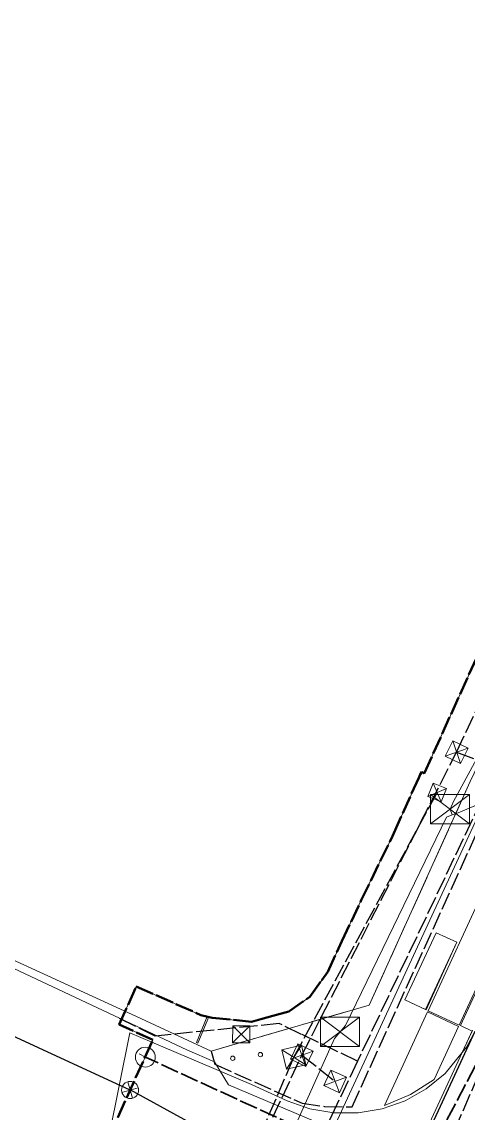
# Model space of a CAD drawing. Header units: metres. Extents: x 105014 to 106600, y 111320 to 118425.
# Drawn here: x 105518.1 to 105549.5, y 113638 to 113714.6 of the extents above; entities that cross this region are included whole.
import ezdxf

# ---------------------------------------------------------------- set-up
doc = ezdxf.new("R2010")
doc.units = ezdxf.units.M
doc.linetypes.add('DASHDOT', pattern=[3.556, 2.54, -0.508, 0, -0.508])
doc.linetypes.add('DASHED', pattern=[1.524, 1.27, -0.254])
for name, color, linetype, lineweight in [('00-BASE-LIMITE', 7, 'DASHED', 50), ('00-BASE-UE', 42, 'DASHED', 25), ('10-PAV-BOCACALLE', 9, 'CONTINUOUS', 13), ('10-PAV-CALZADA-MIXTA', 8, 'CONTINUOUS', 30), ('10-PAV-CICLORUTA', 76, 'CONTINUOUS', 18), ('10-PAV-SARDINEL', 252, 'CONTINUOUS', 13), ('20-EP-ZONA-DURA', 253, 'CONTINUOUS', 13), ('20-EP-ZONA-VERDE', 84, 'CONTINUOUS', 13), ('30-RED-ENEL-NODOS', 11, 'CONTINUOUS', 13), ('30-RED-ENEL-PROY', 1, 'DASHED', 25), ('30-RED-ETB-CAMARA', 151, 'CONTINUOUS', 13), ('30-RED-ETB-EXIST', 145, 'CONTINUOUS', 13), ('30-RED-MOVISTAR-CAMARA', 141, 'CONTINUOUS', 13), ('30-RED-MOVISTAR-PROY', 4, 'DASHED', 25), ('30-RED-VANTI-EXIST', 52, 'CONTINUOUS', 13), ('30-RED-VANTI-PROY', 2, 'DASHED', 25), ('30-RED-VANTI-RETIRO', 8, 'DASHDOT', 13), ('35-RH-ACUE-MENOR-EXIST', 151, 'CONTINUOUS', 13), ('35-RH-ACUE-MENOR-PROY', 5, 'DASHED', 25), ('35-RH-PLUV-COLECTOR', 96, 'CONTINUOUS', 30), ('35-RH-PLUV-NODOS', 94, 'CONTINUOUS', 13), ('35-RH-SUDS-ZONAS', 92, 'CONTINUOUS', 20), ('36-RH-SAN-COLECTOR-PROY', 6, 'DASHED', 35), ('36-RH-SAN-POZOS', 216, 'CONTINUOUS', 13)]:
    doc.layers.add(name, color=color, linetype=linetype, lineweight=lineweight)

# ---------------------------------------------------------------- blocks, each defined once
blk = doc.blocks.new('CAM_ETB_T_13')
for p, q in [((-1.375, -1.025), (1.375, 1.025)), ((-1.375, 1.025), (1.375, -1.025))]:
    blk.add_line(p, q)
blk.add_lwpolyline([(-1.375, -1.025), (1.375, -1.025), (1.375, 1.025), (-1.375, 1.025)], close=True)
blk = doc.blocks.new('CAJA_ENEL')
for p, q in [((-0.6, -0.6), (0.6, 0.6)), ((-0.6, 0.6), (0.6, -0.6))]:
    blk.add_line(p, q)
blk.add_lwpolyline([(-0.6, -0.6), (0.6, -0.6), (0.6, 0.6), (-0.6, 0.6)], close=True)
blk = doc.blocks.new('POSTE')
blk.add_circle((0, 0), 0.15)
blk = doc.blocks.new('CAM_MOV_CS_276')
for p, q in [((-0.7, -0.7), (0.7, 0.7)), ((-0.7, 0.7), (0.7, -0.7))]:
    blk.add_line(p, q)
blk.add_lwpolyline([(-0.7, -0.7), (0.7, -0.7), (0.7, 0.7), (-0.7, 0.7)], close=True)
blk = doc.blocks.new('CAM_MOV_CS_275')
for p, q in [((-0.5, -0.5), (0.5, 0.5)), ((-0.5, 0.5), (0.5, -0.5))]:
    blk.add_line(p, q)
blk.add_lwpolyline([(-0.5, -0.5), (0.5, -0.5), (0.5, 0.5), (-0.5, 0.5)], close=True)
blk = doc.blocks.new('POZO_SAN')
for p, q in [((-0.5, 0), (0.5, 0)), ((0, -0.5), (0, 0.5))]:
    blk.add_line(p, q)
blk.add_circle((0, 0), 0.7)
blk = doc.blocks.new('POZO_PLUV')
for p, q in [((-0.42, -0.42), (0.42, 0.42)), ((-0.42, 0.42), (0.42, -0.42))]:
    blk.add_line(p, q)
blk.add_circle((0, 0), 0.6)

msp = doc.modelspace()

# ---------------------------------------------------------------- linework, layer by layer
at = {"layer": '00-BASE-LIMITE'}
msp.add_lwpolyline([(105524.2469, 113636.2687), (105527.3419, 113643.1003), (105524.9687, 113644.1753), (105526.1795, 113646.8479), (105530.7223, 113644.8393), (105531.4969, 113644.6531), (105534.2759, 113644.3651), (105534.9161, 113644.5433), (105535.7589, 113644.7779), (105536.8853, 113645.0915), (105538.3743, 113646.1301), (105539.2109, 113647.2961), (105539.6179, 113647.8663), (105540.6055, 113650.0179), (105541.9721, 113652.8937), (105544.1591, 113657.3861), (105544.2641, 113657.6121), (105546.0135, 113661.5005), (105546.1137, 113661.7231), (105546.2203, 113661.9045), (105546.4011, 113661.8071), (105550.0571, 113669.8891)], dxfattribs=at)
at = {"layer": '00-BASE-UE'}
msp.add_lwpolyline([(105524.2469, 113636.2687), (105527.3419, 113643.1003), (105524.9687, 113644.1753), (105526.1795, 113646.8479), (105530.7223, 113644.8393), (105531.4969, 113644.6531), (105534.2759, 113644.3651), (105534.9161, 113644.5433), (105535.7589, 113644.7779), (105536.8853, 113645.0915), (105538.3743, 113646.1301), (105539.2109, 113647.2961), (105539.6179, 113647.8663), (105540.6055, 113650.0179), (105541.9721, 113652.8937), (105544.1591, 113657.3861), (105544.2641, 113657.6121), (105546.0135, 113661.5005), (105546.1137, 113661.7231), (105546.2203, 113661.9045), (105546.4011, 113661.8071), (105550.0571, 113669.8891)], dxfattribs=at)
at = {"layer": '10-PAV-BOCACALLE'}
msp.add_lwpolyline([(105524.2469, 113636.2687), (105525.7191, 113643.5909), (105527.2705, 113642.9321), (105534.2685, 113639.9623), (105536.7695, 113638.8265), (105538.3769, 113638.2547), (105540.0582, 113637.9644), (105541.7643, 113637.9641), (105543.4457, 113638.2539), (105545.0533, 113638.8253), (105546.5403, 113639.6616), (105547.8636, 113640.7386), (105549.3641, 113642.5826), (105549.9753, 113643.7006), (105535.9013, 113613.2831)], dxfattribs=at)
at = {"layer": '10-PAV-CALZADA-MIXTA'}
msp.add_lwpolyline([(105535.9013, 113613.2831), (105549.9753, 113643.7006)], dxfattribs=at)
at = {"layer": '10-PAV-CICLORUTA'}
msp.add_lwpolyline([(105553.0063, 113653.1091), (105548.8551, 113644.1371), (105546.6769, 113645.1451), (105550.8283, 113654.1169)], dxfattribs=at)
msp.add_lwpolyline([(105548.8131, 113644.0465), (105547.0881, 113640.3183), (105545.4245, 113639.2539), (105543.6007, 113638.4963), (105546.6349, 113645.0543), (105548.8131, 113644.0465)], close=True, dxfattribs=at)
at = {"layer": '10-PAV-SARDINEL'}
for points in [[(105535.7198, 113613.3671), (105549.7938, 113643.7846)], [(105549.9753, 113643.7006), (105535.9013, 113613.2831)]]:
    msp.add_lwpolyline(points, dxfattribs=at)
at = {"layer": '20-EP-ZONA-DURA'}
for points in [[(105549.8131, 113645.9695), (105548.9459, 113644.0953), (105549.7621, 113643.7175), (105549.071, 113642.2223), (105547.8636, 113640.7386), (105546.5403, 113639.6616), (105545.0533, 113638.8253), (105543.4457, 113638.2539), (105541.7643, 113637.9641), (105540.0582, 113637.9644), (105538.3769, 113638.2547), (105536.7695, 113638.8265), (105534.2685, 113639.9623), (105527.2705, 113642.9321), (105527.2665, 113642.9338), (105527.3419, 113643.1003), (105524.9687, 113644.1753), (105526.1795, 113646.8479), (105530.7223, 113644.8393), (105531.1645, 113644.733), (105530.4105, 113642.9023), (105530.5027, 113642.8637), (105531.27, 113644.7076), (105531.4969, 113644.6531), (105534.2759, 113644.3651), (105534.9161, 113644.5433), (105535.7589, 113644.7779), (105536.8853, 113645.0915), (105538.3743, 113646.1301), (105539.2109, 113647.2961), (105539.6179, 113647.8663), (105540.6055, 113650.0179), (105541.9721, 113652.8937), (105544.1591, 113657.3861), (105544.2641, 113657.6121), (105546.0135, 113661.5005), (105546.1137, 113661.7231), (105546.2203, 113661.9045), (105546.4011, 113661.8071), (105550.0571, 113669.8891)], [(105550.8283, 113654.1169), (105546.6769, 113645.1451), (105548.8551, 113644.1371), (105553.0063, 113653.1091)]]:
    msp.add_lwpolyline(points, dxfattribs=at)
for points in [[(105548.6793, 113649.9489), (105547.2269, 113650.6201), (105545.0439, 113645.9007), (105546.4952, 113645.2286), (105546.5325, 113645.2113), (105548.6793, 113649.9489)], [(105548.8131, 113644.0465), (105546.6349, 113645.0543), (105543.6007, 113638.4963), (105545.4245, 113639.2539), (105547.0881, 113640.3183), (105548.8131, 113644.0465)]]:
    msp.add_lwpolyline(points, close=True, dxfattribs=at)
at = {"layer": '20-EP-ZONA-VERDE'}
msp.add_lwpolyline([(105549.7621, 113643.7175), (105548.9459, 113644.0953), (105553.0971, 113653.0671)], dxfattribs=at)
for points in [[(105548.6793, 113649.9489), (105546.5325, 113645.2113), (105545.0439, 113645.9007), (105547.2269, 113650.6201), (105548.6793, 113649.9489)], [(105531.2701, 113644.7077), (105530.5027, 113642.8637), (105530.4105, 113642.9023), (105531.1645, 113644.7329), (105531.2701, 113644.7077)]]:
    msp.add_lwpolyline(points, close=True, dxfattribs=at)
at = {"layer": '30-RED-ENEL-PROY'}
for points in [[(105548.6707, 113663.2959), (105557.7951, 113682.6563)], [(105537.8021, 113642.0269), (105548.6707, 113663.2959)], [(105548.6707, 113663.2959), (105553.2957, 113661.5275)], [(105531.2627, 113628.0101), (105537.8021, 113642.0269)], [(105537.8021, 113642.0269), (105540.1427, 113640.1807)]]:
    msp.add_lwpolyline(points, dxfattribs=at)
at = {"layer": '30-RED-ETB-EXIST'}
for points in [[(105548.208, 113659.287), (105548.45, 113659.833), (105574.24, 113707.303), (105574.71, 113707.531), (105574.605, 113707.746)], [(105540.486, 113643.655), (105540.863, 113644.113), (105547.965, 113658.741), (105548.355, 113658.884), (105548.208, 113659.287)], [(105548.208, 113659.287), (105548.355, 113658.884), (105548.771, 113659.037), (105550.004, 113659.544), (105549.95, 113659.542)], [(105532.162, 113625.574), (105532.418, 113626.113), (105540.104, 113643.191), (105540.486, 113643.655)]]:
    msp.add_lwpolyline(points, dxfattribs=at)
at = {"layer": '30-RED-MOVISTAR-PROY'}
for points in [[(105537.2457, 113641.8771), (105547.3027, 113660.4629)], [(105531.2595, 113628.0059), (105537.2457, 113641.8771)]]:
    msp.add_lwpolyline(points, dxfattribs=at)
at = {"layer": '30-RED-VANTI-EXIST'}
for points in [[(105531.4447, 113642.3125), (105542.5379, 113645.5413), (105549.6323, 113661.2385), (105558.1269, 113678.9291), (105562.2509, 113687.3605), (105563.5529, 113689.3089), (105573.7895, 113710.2779)], [(105506.1215, 113653.9289), (105526.2057, 113644.7301)], [(105526.2057, 113644.7301), (105531.4447, 113642.3125)]]:
    msp.add_lwpolyline(points, dxfattribs=at)
at = {"layer": '30-RED-VANTI-PROY'}
for points in [[(105531.4447, 113642.3125), (105531.6853, 113641.3857), (105537.8173, 113638.6529), (105539.3921, 113638.4233), (105541.3365, 113638.3957), (105553.4135, 113664.8939), (105560.4927, 113679.5345), (105564.2317, 113686.4679), (105565.3581, 113687.8193), (105571.2353, 113698.0883), (105573.5379, 113701.3579), (105575.3664, 113703.7362)], [(105430.8503, 113445.2311), (105460.6313, 113487.9779), (105464.4493, 113493.9303), (105492.3233, 113533.6531), (105494.0397, 113537.1911), (105506.3939, 113555.7393), (105510.1557, 113561.0249), (105511.4993, 113563.2617), (105513.3459, 113567.0463), (105516.4725, 113572.5449), (105520.2381, 113579.6281), (105524.0165, 113587.2797), (105525.3595, 113589.4459), (105527.1071, 113593.1203), (105529.2391, 113598.2497), (105534.2291, 113609.1153), (105538.9769, 113619.1077), (105546.7089, 113632.5309), (105560.9165, 113665.4169), (105568.3634, 113679.7348), (105576.3435, 113693.7625), (105578.5697, 113697.4163), (105580.7203, 113701.523)]]:
    msp.add_lwpolyline(points, dxfattribs=at)
at = {"layer": '30-RED-VANTI-RETIRO'}
msp.add_lwpolyline([(105531.4447, 113642.3125), (105542.5379, 113645.5413), (105549.6323, 113661.2385), (105558.1269, 113678.9291), (105562.2509, 113687.3605), (105563.5529, 113689.3089), (105573.7895, 113710.2779)], dxfattribs=at)
at = {"layer": '35-RH-ACUE-MENOR-EXIST'}
for points in [[(105540, 113636.84), (105561.09, 113682.42), (105574.77, 113706.34)], [(105529.74, 113642.39), (105479.52, 113665.98)], [(105540, 113636.84), (105532.65, 113639.95), (105531.68, 113641.55), (105529.74, 113642.39)]]:
    msp.add_lwpolyline(points, dxfattribs=at)
at = {"layer": '35-RH-ACUE-MENOR-PROY'}
for points in [[(105556.284, 113722.6314), (105557.9066, 113721.8478), (105558.7074, 113719.3102), (105560.1398, 113718.7139), (105572.6307, 113713.5169), (105573.6643, 113710.9346), (105574.9809, 113710.1845), (105576.1942, 113709.4931), (105569.3208, 113696.415), (105565.4379, 113689.3217), (105557.6577, 113675.109), (105541.7115, 113641.6059), (105540.2593, 113638.5547), (105534.938, 113627.3735), (105534.1398, 113625.6976), (105532.6749, 113622.6199), (105531.245, 113619.6135)], [(105541.7115, 113641.6059), (105537.7904, 113643.4839), (105536.2026, 113644.244), (105527.5166, 113643.3648), (105524.9476, 113644.6186)]]:
    msp.add_lwpolyline(points, dxfattribs=at)
at = {"layer": '35-RH-PLUV-COLECTOR'}
for points in [[(105525.7455, 113639.5766), (105474.24, 113663.34)], [(105561.7027, 113619.8316), (105525.7464, 113639.5787)], [(105561.7027, 113619.8316), (105525.7464, 113639.5787)]]:
    msp.add_lwpolyline(points, dxfattribs=at)
at = {"layer": '35-RH-SUDS-ZONAS'}
msp.add_lwpolyline([(105548.6793, 113649.9489), (105546.4955, 113645.2291), (105545.0438, 113645.9006), (105547.2273, 113650.6208), (105548.6793, 113649.9489)], close=True, dxfattribs=at)
msp.add_lwpolyline([(105548.6793, 113649.9489), (105546.4955, 113645.2291), (105545.0438, 113645.9006), (105547.2273, 113650.6208), (105548.6793, 113649.9489)], close=True, dxfattribs=at)
msp.add_lwpolyline([(105548.6793, 113649.9489), (105546.4955, 113645.2291), (105545.0438, 113645.9006), (105547.2273, 113650.6208), (105548.6793, 113649.9489)], close=True, dxfattribs=at)
msp.add_lwpolyline([(105548.6793, 113649.9489), (105546.4955, 113645.2291), (105545.0438, 113645.9006), (105547.2273, 113650.6208), (105548.6793, 113649.9489)], close=True, dxfattribs=at)
at = {"layer": '36-RH-SAN-COLECTOR-PROY'}
for points in [[(105558.5294, 113657.481), (105545.5655, 113632.8785)], [(105545.7179, 113633.21), (105526.8158, 113641.8876)]]:
    msp.add_lwpolyline(points, dxfattribs=at)

# ---------------------------------------------------------------- block references
at = {"layer": '30-RED-ENEL-NODOS'}
for name, p, rotation in [('CAJA_ENEL', (105548.6706, 113663.2959), 63.9), ('CAJA_ENEL', (105533.5457, 113643.4909), 89.8), ('POSTE', (105534.8959, 113642.066), 179.8), ('CAJA_ENEL', (105537.802, 113642.0269), 64.7), ('POSTE', (105532.9504, 113641.8086), 179.8), ('CAJA_ENEL', (105540.1426, 113640.1806), 65.3)]:
    msp.add_blockref(name, p, dxfattribs=dict(at, rotation=rotation))
at = {"layer": '30-RED-ETB-CAMARA'}
for p in [(105548.208, 113659.287), (105540.478, 113643.662)]:
    msp.add_blockref('CAM_ETB_T_13', p, dxfattribs=at)
at = {"layer": '30-RED-MOVISTAR-CAMARA'}
for name, p, rotation in [('CAM_MOV_CS_275', (105547.3027, 113660.4629), 68.1), ('CAM_MOV_CS_276', (105537.2456, 113641.877), 12.8)]:
    msp.add_blockref(name, p, dxfattribs=dict(at, rotation=rotation))
at = {"layer": '35-RH-PLUV-NODOS', "rotation": 241}
msp.add_blockref('POZO_PLUV', (105525.7455, 113639.5766), dxfattribs=at)
msp.add_blockref('POZO_PLUV', (105525.7455, 113639.5766), dxfattribs=at)
at = {"layer": '36-RH-SAN-POZOS', "rotation": 243}
msp.add_blockref('POZO_SAN', (105526.8158, 113641.8876), dxfattribs=at)

doc.saveas('drawing.dxf')
